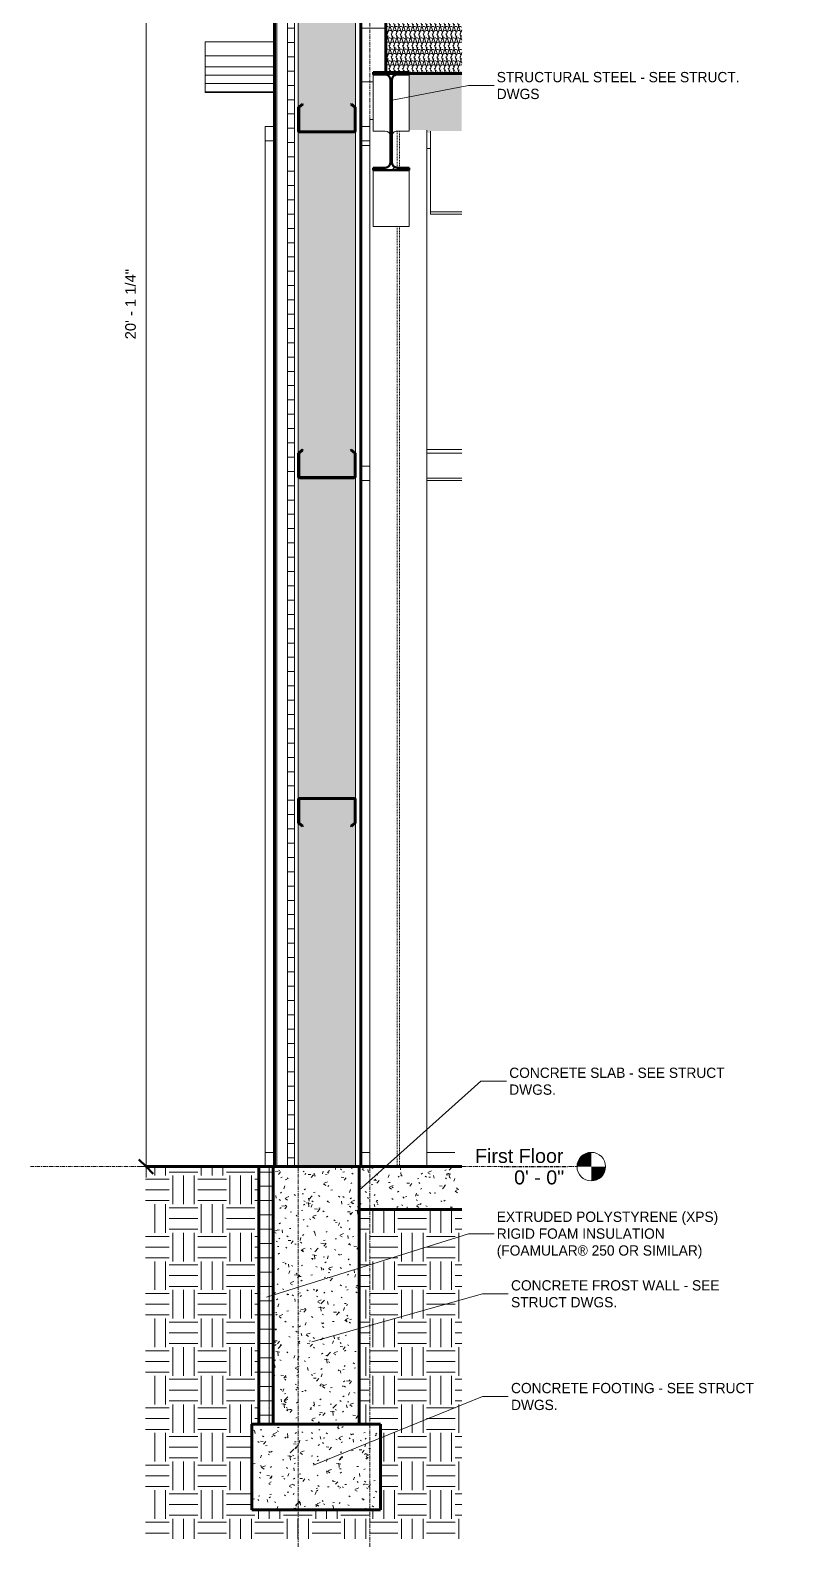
# Model space of a CAD drawing. Header units: inches. Extents: x -22111 to -21587, y -55 to 308.
# Drawn here: x -21692.8 to -21586.9, y -53.2 to 159 of the extents above; entities that cross this region are included whole.
import ezdxf

# ---------------------------------------------------------------- set-up
doc = ezdxf.new("R2010")
doc.units = ezdxf.units.IN
doc.header["$MEASUREMENT"] = 0
doc.linetypes.add('Grid Line 1_2_', pattern=[0.875, 0.5, -0.125, 0.125, -0.125])
doc.linetypes.add('Hidden 1_8_', pattern=[0.1875, 0.125, -0.0625])
for name, color, linetype, lineweight in [('A-ANNO-DIMS', 211, 'Continuous', 9), ('A-ANNO-DIMS-16', 211, 'Continuous', 9), ('A-ANNO-IDEN', 131, 'Continuous', 9), ('A-CLNG', 13, 'Continuous', 18), ('A-CLNG-PATT', 13, 'Continuous', 70), ('A-FLOR', 192, 'Continuous', 18), ('A-FLOR-LEVL', 51, 'Continuous', 9), ('A-FLOR-PATT', 8, 'Continuous', 70), ('A-GLAZ-CWMG', 51, 'Continuous', 9), ('A-ROOF', 132, 'Continuous', 18), ('A-ROOF-OTLN', 132, 'Continuous', 9), ('A-WALL', 113, 'Continuous', 18), ('A-WALL-PATT', 111, 'Continuous', 70), ('C-TOPO', 7, 'Continuous', 9), ('L-SITE-WALL', 31, 'Continuous', 18), ('S-BEAM', 12, 'Continuous', 9), ('S-COLS', 52, 'Continuous', 9), ('S-FNDN', 32, 'Continuous', 18), ('S-GRID', 1, 'Continuous', 9)]:
    doc.layers.add(name, color=color, linetype=linetype, lineweight=lineweight)
doc.styles.add('Arial', font='arial.ttf', dxfattribs={"height": 1.967066})
doc.styles.add('Arial_2', font='arial.ttf', dxfattribs={"height": 1.475299})
doc.styles.add('Century Gothic', font='GOTHIC.TTF', dxfattribs={"height": 1.437112})
doc.dimstyles.new('Linear_-_3_32__Arial', dxfattribs={"dimscale": 12, "dimtxt": 1.5, "dimasz": 0.166667, "dimexe": 0.125, "dimexo": 0.083333, "dimgap": 0.083333, "dimtad": 1, "dimdec": 4, "dimrnd": 0.0625, "dimzin": 1, "dimdsep": 46, "dimlunit": 4, "dimtxsty": 'Arial_2', "dimblk1": 'OBLIQUE', "dimblk2": 'OBLIQUE', "dimsah": 1, "dimcen": 0.09, "dimdle": 0.125, "dimazin": 0, "dimtfac": 1, "dimtdec": 4, "dimtix": 1, "dimtmove": 0, "dimatfit": 3, "dimfxl": 1, "dimtvp": 1, "dimtfill": 1, "dimfrac": 2, "dimtolj": 1, "dimtzin": 0, "dimarcsym": 2})
pattern_1 = [(50, (-30717.37, 67.247), (4.5907054, -0.4018678), [0.48, -5.28]), (355, (-30717.37, 67.247), (-0.887837, 4.8136977), [0.384, -4.224]), (100.451, (-30716.988, 67.214), (3.7019703, 4.4127226), [0.408, -4.487]), (46.184, (-30717.37, 68.527), (6.8306586, -1.059043), [0.72, -7.92]), (96.636, (-30716.801, 68.439), (5.981664, 6.2340145), [0.612, -6.731]), (351.184, (-30717.37, 68.527), (5.982082, 6.233824), [0.576, -6.336]), (21, (-30716.73, 68.207), (3.820292, -2.5770996), [0.48, -5.28]), (326, (-30716.73, 68.207), (1.557207, 4.640587), [0.384, -4.224]), (71.451, (-30716.412, 67.993), (5.3771466, 2.0647033), [0.408, -4.487]), (37.5, (-30717.37, 67.247), (0.07797216, 2.1307863), [0.211, -3.962, 0.211, -4.077, -4.24]), (37.5, (-30717.37, 67.247), (0.07797216, 2.1307863), [-8.461, 0.211, -4.029]), (7.5, (-30717.37, 67.247), (1.683907, 2.5243905), [0.211, -2.234, 0.211, -3.866, -1.616]), (7.5, (-30717.37, 67.247), (1.683907, 2.5243905), [-6.522, 0.211, -1.405]), (327.5, (-30718.797, 67.247), (3.4165268, -0.1442966), [0.211, -1.389, 0.211, -4.781, -6.624]), (327.5, (-30718.797, 67.247), (3.4165268, -0.1442966), [-6.592, 0.211, -6.413]), (317.5, (-30719.437, 67.247), (3.7324632, 0.6407147), [0.211, -1.869, 0.211, -3.104, -4.704]), (317.5, (-30719.437, 67.247), (3.7324632, 0.6407147), [-5.395, 0.211, -4.493])]
pattern_2 = [(45, (-30717.37, 67.247), (-1.5839192, 1.5839192), []), (45, (-30717.37, 69.647), (-1.5839192, 1.5839192), [])]
pattern_3 = [(161.57, (-30717.29, 67.327), (-0.6397287956, 0.0002609723), [0, -4.554, 0.506, 0]), (18.43, (-30717.45, 67.327), (-0.6397287956, -0.0002609723), [0, -4.554, 0.506, 0]), (108.43, (-30717.29, 67.327), (0.320200546, -1.599823931), [1.518, -3.542]), (71.57, (-30717.45, 67.327), (0.320200546, 1.599823931), [1.518, -3.542])]
pattern_4 = [(0, (-30717.37, 67.247), (0, 2), []), (90, (-30717.37, 67.247), (-2, 1e-16), [])]

# ---------------------------------------------------------------- blocks, each defined once
blk = doc.blocks.new('Struct_Xcel_Sports Complex_rvt-4-Wall Section - One Story - Resin Panel _ Parapet _2_')
at = {"layer": 'A-FLOR-PATT', "lineweight": 9}
h = blk.add_hatch(dxfattribs=at)
h.set_pattern_fill('FP_26', style=0, pattern_type=2)
h.set_pattern_definition(pattern_1)
h.paths.add_polyline_path([(-26258.52, -6), (-26258.52, 0), (-26272.89, 0), (-26272.89, -6)], flags=0)
at = {"layer": 'A-WALL-PATT', "lineweight": 9}
h = blk.add_hatch(dxfattribs=at)
h.set_pattern_fill('FP_26', style=0, pattern_type=2)
h.set_pattern_definition(pattern_1)
h.paths.add_polyline_path([(-26284.89, -36), (-26272.89, -36), (-26272.89, 0), (-26284.89, 0)], flags=0)
at = {"layer": 'S-FNDN', "lineweight": 9}
h = blk.add_hatch(dxfattribs=at)
h.set_pattern_fill('FP_26', color=256, style=0, pattern_type=2)
h.set_pattern_definition(pattern_1)
h.paths.add_polyline_path([(-26269.89, -48), (-26269.89, -36), (-26287.89, -36), (-26287.89, -48)], flags=0)
at = {"layer": 'A-FLOR', "color": 250, "lineweight": 70}
for p, q in [((-26272.89, 0), (-26272.89, -6)), ((-26258.52, 0), (-26272.89, 0)), ((-26272.89, -6), (-26258.52, -6))]:
    blk.add_line(p, q, dxfattribs=at)
at = {"layer": 'L-SITE-WALL', "color": 250, "lineweight": 70}
for p, q in [((-26272.89, 0), (-26284.89, 0)), ((-26284.89, 0), (-26284.89, -36)), ((-26272.89, -36), (-26272.89, 0)), ((-26284.89, -36), (-26272.89, -36))]:
    blk.add_line(p, q, dxfattribs=at)
at = {"layer": 'S-FNDN', "color": 250, "lineweight": 70}
for p, q in [((-26269.89, -36), (-26287.89, -36)), ((-26287.89, -36), (-26287.89, -48)), ((-26269.89, -48), (-26269.89, -36)), ((-26287.89, -48), (-26269.89, -48))]:
    blk.add_line(p, q, dxfattribs=at)
blk = doc.blocks.new('W-Wide Flange-Column - B2_D-1389335-Wall Section - One Story - Resin Panel _ Parapet _2_')
at = {"layer": 'S-COLS'}
for p, q in [((-26271.39, 146.5), (-26271.39, 0)), ((-26270.89, 146.5), (-26271.39, 146.5)), ((-26263.39, 144.99), (-26263.39, 0))]:
    blk.add_line(p, q, dxfattribs=at)
at = {"layer": 'S-COLS', "linetype": 'Hidden 1_8_'}
for p, q in [((-26267.55, 139.73), (-26267.55, 144.86)), ((-26267.23, 144.86), (-26267.23, 139.73)), ((-26267.55, 0), (-26267.55, 131.51)), ((-26267.23, 131.51), (-26267.23, 0))]:
    blk.add_line(p, q, dxfattribs=at)
blk = doc.blocks.new('W-Wide Flange - W14X22-1401465-Wall Section - One Story - Resin Panel _ Parapet _2_')
at = {"layer": 'S-BEAM'}
h = blk.add_hatch(dxfattribs=at)
h.set_pattern_fill('FP_21', color=256, style=0, pattern_type=2)
h.set_pattern_definition(pattern_2)
h.paths.add_polyline_path([(-26269.58, 139.4), (-26265.89, 139.4), (-26265.89, 139.73), (-26267.55, 139.73), (-26267.71, 139.75), (-26267.86, 139.81), (-26268, 139.89), (-26268.12, 140.01), (-26268.2, 140.15), (-26268.26, 140.3), (-26268.28, 140.46), (-26268.28, 152.05), (-26268.26, 152.21), (-26268.19, 152.38), (-26268.12, 152.5), (-26268, 152.62), (-26267.85, 152.71), (-26267.71, 152.76), (-26267.5, 152.77), (-26265.89, 152.77), (-26265.89, 153.11), (-26270.89, 153.11), (-26270.89, 152.77), (-26269.23, 152.77), (-26269.07, 152.76), (-26268.92, 152.7), (-26268.78, 152.62), (-26268.66, 152.5), (-26268.58, 152.36), (-26268.52, 152.21), (-26268.51, 152.05), (-26268.51, 140.46), (-26268.52, 140.3), (-26268.58, 140.15), (-26268.66, 140.01), (-26268.78, 139.89), (-26268.92, 139.81), (-26269.07, 139.75), (-26269.23, 139.73), (-26270.89, 139.73), (-26270.89, 139.4)], flags=0)
at = {"layer": 'S-BEAM', "lineweight": 50}
for p, q in [((-26265.89, 153.11), (-26270.89, 153.11)), ((-26270.89, 153.11), (-26270.89, 152.77)), ((-26270.89, 152.77), (-26269.23, 152.77)), ((-26267.55, 152.77), (-26265.89, 152.77)), ((-26265.89, 152.77), (-26265.89, 153.11)), ((-26268.51, 152.05), (-26268.51, 140.46)), ((-26268.28, 140.46), (-26268.28, 152.05)), ((-26269.23, 139.73), (-26270.89, 139.73)), ((-26270.89, 139.73), (-26270.89, 139.4)), ((-26270.89, 139.4), (-26265.89, 139.4)), ((-26265.89, 139.73), (-26267.55, 139.73)), ((-26265.89, 139.4), (-26265.89, 139.73))]:
    blk.add_line(p, q, dxfattribs=at)
at = {"layer": 'S-BEAM'}
for p, q in [((-26270.89, 144.86), (-26270.89, 152.77)), ((-26265.89, 144.86), (-26265.89, 152.77)), ((-26269.23, 144.86), (-26270.89, 144.86)), ((-26265.89, 144.86), (-26267.55, 144.86)), ((-26270.89, 131.51), (-26270.89, 139.4)), ((-26265.89, 131.51), (-26265.89, 139.4)), ((-26265.89, 131.51), (-26270.89, 131.51))]:
    blk.add_line(p, q, dxfattribs=at)
at = {"layer": 'S-BEAM', "lineweight": 50, "flags": 128}
for points in [[(-26269.23, 152.77), (-26269.07, 152.76), (-26268.92, 152.7), (-26268.78, 152.62), (-26268.66, 152.5), (-26268.58, 152.36), (-26268.52, 152.21), (-26268.51, 152.05)], [(-26268.28, 152.05), (-26268.26, 152.21), (-26268.2, 152.36), (-26268.12, 152.5), (-26268, 152.62), (-26267.86, 152.7), (-26267.71, 152.76), (-26267.55, 152.77)], [(-26268.51, 140.46), (-26268.52, 140.3), (-26268.58, 140.15), (-26268.66, 140.01), (-26268.78, 139.89), (-26268.92, 139.81), (-26269.07, 139.75), (-26269.23, 139.73)], [(-26267.55, 139.73), (-26267.71, 139.75), (-26267.86, 139.81), (-26268, 139.89), (-26268.12, 140.01), (-26268.2, 140.15), (-26268.26, 140.3), (-26268.28, 140.46)]]:
    blk.add_lwpolyline(points, dxfattribs=at)
at = {"layer": 'S-BEAM'}
for centre, major_axis, start_param, end_param in [((-26269.23, 144.13), (-0.728, 0), 3.141593, 4.712389), ((-26267.55, 144.13), (0.728, 0), 1.570796, 3.141593)]:
    blk.add_ellipse(centre, major_axis=major_axis, ratio=0.999133, start_param=start_param, end_param=end_param, dxfattribs=at)
blk = doc.blocks.new('Girt_C - 8_D-1409812-Wall Section - One Story - Resin Panel _ Parapet _2_')
at = {"layer": 'S-BEAM'}
h = blk.add_hatch(dxfattribs=at)
h.set_pattern_fill('FP_21', color=256, style=0, pattern_type=2)
h.set_pattern_definition(pattern_2)
h.paths.add_polyline_path([(-26280.81, 47.57), (-26280.74, 47.66), (-26281.28, 48.11), (-26281.28, 51.37), (-26281.26, 51.42), (-26281.2, 51.45), (-26273.58, 51.45), (-26273.52, 51.42), (-26273.5, 51.37), (-26273.5, 48.11), (-26274.04, 47.66), (-26273.96, 47.57), (-26273.39, 48.05), (-26273.39, 51.37), (-26273.45, 51.5), (-26273.58, 51.55), (-26281.2, 51.55), (-26281.34, 51.5), (-26281.39, 51.37), (-26281.39, 48.05)], flags=0)
at = {"layer": 'S-BEAM', "lineweight": 50}
for p, q in [((-26281.39, 51.37), (-26281.39, 48.05)), ((-26281.28, 48.11), (-26281.28, 51.37)), ((-26273.58, 51.55), (-26281.2, 51.55)), ((-26281.2, 51.45), (-26273.58, 51.45)), ((-26273.5, 51.37), (-26273.5, 48.11)), ((-26273.39, 48.05), (-26273.39, 51.37)), ((-26281.39, 48.05), (-26280.81, 47.57)), ((-26280.74, 47.66), (-26281.28, 48.11)), ((-26280.81, 47.57), (-26280.74, 47.66)), ((-26273.5, 48.11), (-26274.04, 47.66)), ((-26274.04, 47.66), (-26273.96, 47.57)), ((-26273.96, 47.57), (-26273.39, 48.05))]:
    blk.add_line(p, q, dxfattribs=at)
for centre, radius, start, end in [((-26281.2, 51.37), 0.188, 90, 180), ((-26281.2, 51.37), 0.0782, 90, 176.9576), ((-26273.58, 51.37), 0.188, 0, 90), ((-26273.58, 51.37), 0.0782, 2.1227, 90)]:
    blk.add_arc(centre, radius, start, end, dxfattribs=at)
blk = doc.blocks.new('Girt_C - 8_D-1405484-Wall Section - One Story - Resin Panel _ Parapet _2_')
at = {"layer": 'S-BEAM'}
h = blk.add_hatch(dxfattribs=at)
h.set_pattern_fill('FP_21', color=256, style=0, pattern_type=2)
h.set_pattern_definition(pattern_2)
h.paths.add_polyline_path([(-26281.2, 96.32), (-26273.58, 96.32), (-26273.45, 96.38), (-26273.39, 96.51), (-26273.39, 99.82), (-26273.97, 100.3), (-26274.04, 100.22), (-26273.5, 99.77), (-26273.5, 96.5), (-26273.52, 96.45), (-26273.58, 96.43), (-26281.2, 96.43), (-26281.26, 96.45), (-26281.28, 96.5), (-26281.28, 99.77), (-26280.75, 100.22), (-26280.82, 100.3), (-26281.39, 99.82), (-26281.39, 96.51), (-26281.34, 96.38)], flags=0)
at = {"layer": 'S-BEAM', "lineweight": 50}
for p, q in [((-26280.82, 100.3), (-26281.39, 99.82)), ((-26281.39, 99.82), (-26281.39, 96.51)), ((-26281.28, 99.77), (-26280.75, 100.22)), ((-26281.28, 96.5), (-26281.28, 99.77)), ((-26280.75, 100.22), (-26280.82, 100.3)), ((-26273.97, 100.3), (-26274.04, 100.22)), ((-26274.04, 100.22), (-26273.5, 99.77)), ((-26273.39, 99.82), (-26273.97, 100.3)), ((-26273.5, 99.77), (-26273.5, 96.5)), ((-26273.39, 96.51), (-26273.39, 99.82)), ((-26273.58, 96.43), (-26281.2, 96.43)), ((-26281.2, 96.32), (-26273.58, 96.32))]:
    blk.add_line(p, q, dxfattribs=at)
for centre, radius, start, end in [((-26281.2, 96.51), 0.188, 180, 270), ((-26281.2, 96.51), 0.0782, 182.1227, 270), ((-26273.58, 96.51), 0.188, 270, 0), ((-26273.58, 96.51), 0.0782, 270, 356.9576)]:
    blk.add_arc(centre, radius, start, end, dxfattribs=at)
blk = doc.blocks.new('Girt_C - 8_D-1472944-Wall Section - One Story - Resin Panel _ Parapet _2_')
at = {"layer": 'S-BEAM'}
for p, q in [((-26258.52, 100.3), (-26263.39, 100.3)), ((-26258.52, 99.82), (-26263.39, 99.82)), ((-26263.39, 96.32), (-26258.52, 96.32))]:
    blk.add_line(p, q, dxfattribs=at)
blk = doc.blocks.new('Rectangular Mullion - Exterior 2_ x 4_5_-1274970-Wall Section - One Story - Resin Panel _ Parapet _2_')
at = {"layer": 'A-GLAZ-CWMG'}
for p, q in [((-26271.39, 145.5), (-26272.64, 145.5)), ((-26271.39, 143.5), (-26272.64, 143.5))]:
    blk.add_line(p, q, dxfattribs=at)
blk = doc.blocks.new('Rectangular Mullion - Exterior 2_ x 4_5_-1135280-Wall Section - One Story - Resin Panel _ Parapet _2_')
at = {"layer": 'A-GLAZ-CWMG'}
blk.add_line((-26263.39, 2), (-26258.52, 2), dxfattribs=at)
blk = doc.blocks.new('Rectangular Mullion - Exterior 2_ x 4_5_-1135281-Wall Section - One Story - Resin Panel _ Parapet _2_')
at = {"layer": 'A-GLAZ-CWMG'}
blk.add_line((-26258.52, 96), (-26263.39, 96), dxfattribs=at)
blk = doc.blocks.new('Rectangular Mullion - Exterior 2_ x 4_5_-1274971-Wall Section - One Story - Resin Panel _ Parapet _2_')
at = {"layer": 'A-GLAZ-CWMG'}
blk.add_line((-26272.64, 2), (-26271.39, 2), dxfattribs=at)
blk = doc.blocks.new('Rectangular Mullion - Exterior 2_ x 4_5_-1274972-Wall Section - One Story - Resin Panel _ Parapet _2_')
at = {"layer": 'A-GLAZ-CWMG'}
for p, q in [((-26271.39, 98), (-26272.64, 98)), ((-26271.39, 96), (-26272.64, 96))]:
    blk.add_line(p, q, dxfattribs=at)
blk = doc.blocks.new('Rectangular Mullion - Exterior 2_ x 4_5_-1135294-Wall Section - One Story - Resin Panel _ Parapet _2_')
at = {"layer": 'A-GLAZ-CWMG'}
for p, q in [((-26284.7, 2), (-26286.02, 2)), ((-26286.02, 2), (-26286.02, 0))]:
    blk.add_line(p, q, dxfattribs=at)
blk = doc.blocks.new('Rectangular Mullion - Exterior 2_ x 4_5_-1142341-Wall Section - One Story - Resin Panel _ Parapet _2_')
at = {"layer": 'A-GLAZ-CWMG'}
for p, q in [((-26286.02, 143.5), (-26284.7, 143.5)), ((-26286.02, 97), (-26286.02, 143.5))]:
    blk.add_line(p, q, dxfattribs=at)
blk = doc.blocks.new('Rectangular Mullion - Exterior 2_ x 4_5_-1142342-Wall Section - One Story - Resin Panel _ Parapet _2_')
at = {"layer": 'A-GLAZ-CWMG'}
for p, q in [((-26286.02, 2), (-26286.02, 97)), ((-26284.7, 2), (-26286.02, 2))]:
    blk.add_line(p, q, dxfattribs=at)
blk = doc.blocks.new('Rectangular Mullion - Exterior 2_ x 4_5_-1135297-Wall Section - One Story - Resin Panel _ Parapet _2_')
at = {"layer": 'A-GLAZ-CWMG'}
for p, q in [((-26284.7, 145.5), (-26286.02, 145.5)), ((-26286.02, 145.5), (-26286.02, 143.5)), ((-26286.02, 143.5), (-26284.7, 143.5))]:
    blk.add_line(p, q, dxfattribs=at)
blk = doc.blocks.new('W-Wide Flange - W12X19-1472862-Wall Section - One Story - Resin Panel _ Parapet _2_')
at = {"layer": 'S-BEAM'}
for p, q in [((-26262.89, 144.55), (-26262.89, 144.86)), ((-26262.89, 134.1), (-26262.89, 144.55)), ((-26262.89, 133.58), (-26262.89, 134.1)), ((-26262.89, 133.23), (-26262.89, 133.58)), ((-26262.89, 133.58), (-26258.52, 133.58)), ((-26262.89, 133.23), (-26258.52, 133.23))]:
    blk.add_line(p, q, dxfattribs=at)
blk = doc.blocks.new('Girt_C - 8_D-1411125-Wall Section - One Story - Resin Panel _ Parapet _2_')
at = {"layer": 'S-BEAM'}
h = blk.add_hatch(dxfattribs=at)
h.set_pattern_fill('FP_21', color=256, style=0, pattern_type=2)
h.set_pattern_definition(pattern_2)
h.paths.add_polyline_path([(-26273.58, 144.69), (-26273.45, 144.74), (-26273.39, 144.88), (-26273.39, 148.19), (-26273.96, 148.67), (-26274.04, 148.59), (-26273.5, 148.14), (-26273.5, 144.87), (-26273.52, 144.82), (-26273.58, 144.8), (-26281.2, 144.8), (-26281.26, 144.82), (-26281.28, 144.87), (-26281.28, 148.14), (-26280.74, 148.59), (-26280.81, 148.67), (-26281.39, 148.19), (-26281.39, 144.88), (-26281.34, 144.74), (-26281.2, 144.69), (-26275.1, 144.69)], flags=0)
at = {"layer": 'S-BEAM', "lineweight": 50}
for p, q in [((-26280.81, 148.67), (-26281.39, 148.19)), ((-26281.28, 148.14), (-26280.74, 148.59)), ((-26280.74, 148.59), (-26280.81, 148.67)), ((-26273.96, 148.67), (-26274.04, 148.59)), ((-26274.04, 148.59), (-26273.5, 148.14)), ((-26273.39, 148.19), (-26273.96, 148.67)), ((-26281.39, 148.19), (-26281.39, 144.88)), ((-26281.28, 144.87), (-26281.28, 148.14)), ((-26273.5, 148.14), (-26273.5, 144.87)), ((-26273.39, 144.88), (-26273.39, 148.19)), ((-26273.58, 144.8), (-26281.2, 144.8)), ((-26281.2, 144.69), (-26273.58, 144.69))]:
    blk.add_line(p, q, dxfattribs=at)
for centre, radius, start, end in [((-26281.2, 144.88), 0.187, 180, 270), ((-26281.2, 144.88), 0.0782, 183.0424, 270), ((-26273.58, 144.88), 0.188, 270, 0), ((-26273.58, 144.88), 0.0782, 270, 357.8773)]:
    blk.add_arc(centre, radius, start, end, dxfattribs=at)
blk = doc.blocks.new('Dimension Lumber - 5_5 x 7_5 Glulam-1403167-Wall Section - One Story - Resin Panel _ Parapet _2_')
at = {"layer": 'S-BEAM'}
for p, q in [((-26269.14, 159.26), (-26272.64, 159.26)), ((-26272.64, 151.77), (-26270.89, 151.77)), ((-26271.39, 142.86), (-26272.64, 142.86))]:
    blk.add_line(p, q, dxfattribs=at)
blk = doc.blocks.new('Girt_C - 8_D-1472945-Wall Section - One Story - Resin Panel _ Parapet _2_')
at = {"layer": 'S-BEAM'}
blk.add_line((-26263.39, 142.44), (-26262.89, 142.44), dxfattribs=at)
blk = doc.blocks.new('HSS-Hollow Structural Section - HSS1-1_2X1-1_2X1_8 - Obsolete-1395972-Wall Section - One Story - Resin Panel _ Parapet _2_')
at = {"layer": 'S-BEAM'}
for p, q in [((-26294.39, 151.82), (-26294.39, 152.7)), ((-26294.39, 151.57), (-26294.39, 151.82)), ((-26294.39, 151.53), (-26294.39, 151.57)), ((-26294.39, 151.53), (-26284.7, 151.53))]:
    blk.add_line(p, q, dxfattribs=at)
blk = doc.blocks.new('HSS-Hollow Structural Section - HSS1-1_2X1-1_2X1_8 - Obsolete-V10-Wall Section - One Story - Resin Panel _ Parapet _2_')
at = {"layer": 'S-BEAM'}
for p, q in [((-26284.7, 155.4), (-26294.39, 155.4)), ((-26294.39, 155.18), (-26294.39, 155.4)), ((-26294.39, 154.15), (-26294.39, 155.18)), ((-26294.39, 153.91), (-26294.39, 154.15)), ((-26294.39, 153.86), (-26294.39, 153.91)), ((-26294.39, 153.86), (-26284.7, 153.86))]:
    blk.add_line(p, q, dxfattribs=at)
blk = doc.blocks.new('HSS-Hollow Structural Section - HSS1-1_2X1-1_2X1_8 - Obsolete-1395973-Wall Section - One Story - Resin Panel _ Parapet _2_')
at = {"layer": 'S-BEAM'}
for p, q in [((-26294.39, 150.65), (-26294.39, 151.53)), ((-26294.39, 150.41), (-26294.39, 150.65)), ((-26294.39, 150.37), (-26294.39, 150.41)), ((-26294.39, 150.37), (-26284.7, 150.37))]:
    blk.add_line(p, q, dxfattribs=at)
blk = doc.blocks.new('Level - Level Head - Circle-15001-Wall Section - One Story - Resin Panel _ Parapet _2_')
at = {"layer": 'A-FLOR-LEVL'}
h = blk.add_hatch(color=256, dxfattribs=at)
edge = h.paths.add_edge_path(flags=0)
edge.add_line((-26240.41, 0), (-26242.41, 0))
edge.add_arc((-26240.41, 0), 2, 90, 180, ccw=False)
edge.add_line((-26240.41, 2), (-26240.41, 0))
h = blk.add_hatch(color=256, dxfattribs=at)
edge = h.paths.add_edge_path(flags=0)
edge.add_line((-26240.41, -2), (-26240.41, 0))
edge.add_line((-26240.41, 0), (-26238.41, 0))
edge.add_arc((-26240.41, 0), 2, 270, 360, ccw=False)
blk.add_circle((-26240.41, 0), 2, dxfattribs=at)
blk = doc.blocks.new('DIMBLOCK3-Wall Section - One Story - Resin Panel _ Parapet _2_')
at = {"layer": 'A-ANNO-DIMS-16', "lineweight": 50}
for p, q in [((-21676.59, 241.24), (-21677.59, 242.24)), ((-21676.59, 241.24), (-21675.59, 240.24)), ((-21676.59, 0), (-21677.59, 1)), ((-21676.59, 0), (-21675.59, -1))]:
    blk.add_line(p, q, dxfattribs=at)
at = {"layer": 'A-ANNO-DIMS-16'}
for p, q in [((-21676.59, -1.5), (-21676.59, 242.74)), ((-21654.31, 241.24), (-21678.09, 241.24)), ((-21676.59, 241.24), (-21654.31, 241.24)), ((-21676.59, 0), (-21677.65, 0)), ((-21677.01, 0), (-21675.09, 0))]:
    blk.add_line(p, q, dxfattribs=at)
at = {"layer": 'A-ANNO-DIMS-16', "color": 0, "insert": (-21679.51, 115.73), "char_height": 1.4753, "width": 11.7415, "attachment_point": 1, "rotation": 90, "line_spacing_factor": 0.938532, "style": 'Arial_2', "bg_fill": 3, "box_fill_scale": 1.25, "bg_fill_color": 0, "bg_fill_transparency": 0}
blk.add_mtext('20\' - 1 1/4"', dxfattribs=at)
blk = doc.blocks.new('_Oblique')
at = {"color": 0, "linetype": 'ByBlock', "lineweight": -2}
blk.add_line((-0.5, -0.5), (0.5, 0.5), dxfattribs=at)

msp = doc.modelspace()

# ---------------------------------------------------------------- hatches: boundary and pattern name
at = {"layer": 'A-CLNG-PATT', "lineweight": 9}
h = msp.add_hatch(dxfattribs=at)
h.set_pattern_fill('FP_25', color=256, style=0, pattern_type=2)
h.set_pattern_definition(pattern_3)
h.paths.add_polyline_path([(-21637.97265, 152.92201), (-21632.44515, 152.92201), (-21632.44515, 164.05666), (-21643.06396, 164.05666), (-21643.06396, 152.92201), (-21639.35453, 152.92201)], flags=0)
at = {"layer": 'A-CLNG-PATT', "lineweight": 5}
msp.add_hatch(color=256, dxfattribs=at).paths.add_polyline_path([(-21637.31396, 144.64399), (-21636.81396, 144.64399), (-21636.81396, 144.86165), (-21632.44515, 144.86165), (-21632.44515, 152.92201), (-21639.81396, 152.92201), (-21639.81396, 144.98774), (-21637.31396, 144.98774), (-21637.31396, 144.66206)], flags=0)
at = {"layer": 'A-WALL-PATT', "lineweight": 9}
h = msp.add_hatch(dxfattribs=at)
h.set_pattern_fill('FP_24', color=256, style=0, pattern_type=2)
h.set_pattern_definition(pattern_4)
h.paths.add_polyline_path([(-21655.81396, 0), (-21655.81396, 164.11916), (-21656.81396, 164.11916), (-21656.81396, 0)], flags=0)
h = msp.add_hatch(dxfattribs=at)
h.set_pattern_fill('FP_25', color=256, style=0, pattern_type=2)
h.set_pattern_definition(pattern_3)
h.paths.add_polyline_path([(-21647.31396, 0), (-21647.31396, 164.11916), (-21655.31396, 164.11916), (-21655.31396, 0)], flags=0)
h = msp.add_hatch(dxfattribs=at)
h.set_pattern_fill('FP_24', color=256, style=0, pattern_type=2)
h.set_pattern_definition(pattern_4)
h.paths.add_polyline_path([(-21658.81396, -36), (-21658.81396, 0), (-21660.81396, 0), (-21660.81396, -36)], flags=0)
at = {"layer": 'C-TOPO'}
h = msp.add_hatch(dxfattribs=at)
h.set_pattern_fill('FP_22', color=256, style=0, pattern_type=2)
h.set_pattern_definition([(0, (-30717.37, 67.247), (4, 4), [4, -4]), (0, (-30717.37, 68.747), (4, 4), [4, -4]), (0, (-30717.37, 70.247), (4, 4), [4, -4]), (90, (-30716.87, 70.747), (-4, 4), [4, -4]), (90, (-30715.37, 70.747), (-4, 4), [4, -4]), (90, (-30713.87, 70.747), (-4, 4), [4, -4])])
h.paths.add_polyline_path([(-21676.66515, -52.08197), (-21632.44515, -52.08197), (-21632.44515, -6), (-21646.81396, -6), (-21646.81396, -36), (-21643.81396, -36), (-21643.81396, -48), (-21661.81396, -48), (-21661.81396, -36), (-21660.81396, -36), (-21660.81396, 0), (-21676.66515, 0), (-21676.66515, -30.00794)], flags=0)

# ---------------------------------------------------------------- linework, layer by layer
at = {"layer": 'A-ANNO-IDEN', "color": 153}
for p, q in [((-21642.41742, 149.14609), (-21631.52718, 151.21641)), ((-21631.52718, 151.21641), (-21627.55708, 151.21641)), ((-21629.77718, 11.93568), (-21625.80708, 11.93568)), ((-21659.73058, -18.27943), (-21631.52718, -9.42019)), ((-21631.52718, -9.42019), (-21627.55708, -9.42019)), ((-21653.42068, -24.50483), (-21629.52718, -17.80055)), ((-21629.52718, -17.80055), (-21625.55708, -17.80055)), ((-21653.18124, -41.74443), (-21629.52718, -32.16688)), ((-21629.52718, -32.16688), (-21625.55708, -32.16688))]:
    msp.add_line(p, q, dxfattribs=at)
at = {"layer": 'A-CLNG', "lineweight": 70}
for p, q in [((-21643.06396, 164.05666), (-21643.06396, 152.92201)), ((-21643.06396, 152.92201), (-21632.44515, 152.92201))]:
    msp.add_line(p, q, dxfattribs=at)
at = {"layer": 'A-ROOF'}
for p, q in [((-21668.31396, 157.34809), (-21658.62646, 157.34809)), ((-21668.31396, 155.40437), (-21668.31396, 157.34809))]:
    msp.add_line(p, q, dxfattribs=at)
at = {"layer": 'A-ROOF-OTLN'}
for q in [(-21668.31396, 150.36538), (-21658.62646, 150.24652)]:
    msp.add_line((-21668.31396, 150.24652), q, dxfattribs=at)
at = {"layer": 'A-WALL'}
for p, q in [((-21658.31396, 243.36863), (-21658.31396, 0)), ((-21656.81396, 241.75), (-21656.81396, 0)), ((-21655.81396, 241.75), (-21655.81396, 0)), ((-21655.31396, 241.75), (-21655.31396, 0)), ((-21647.31396, 164.11916), (-21647.31396, 0))]:
    msp.add_line(p, q, dxfattribs=at)
at = {"layer": 'A-WALL', "lineweight": 70}
for p, q in [((-21658.62646, 241.75), (-21658.62646, 0)), ((-21646.56396, 0), (-21646.56396, 164.11916)), ((-21658.62646, 0), (-21646.56396, 0))]:
    msp.add_line(p, q, dxfattribs=at)
at = {"layer": 'C-TOPO', "lineweight": 90}
msp.add_line((-21676.66515, 0), (-21660.81396, 0), dxfattribs=at)
at = {"layer": 'C-TOPO'}
msp.add_line((-21660.81396, 0), (-21676.66515, 0), dxfattribs=at)
at = {"layer": 'L-SITE-WALL', "lineweight": 70}
for p, q in [((-21658.81396, 0), (-21660.81396, 0)), ((-21660.81396, 0), (-21660.81396, -36)), ((-21658.81396, -36), (-21658.81396, 0)), ((-21660.81396, -36), (-21658.81396, -36))]:
    msp.add_line(p, q, dxfattribs=at)
at = {"layer": 'S-GRID', "linetype": 'Grid Line 1_2_'}
for p, q in [((-21655.31396, -53.15922), (-21655.31396, 278.51824)), ((-21645.31396, -53.15922), (-21645.31396, 278.51824)), ((-21655.31396, -53.15922), (-21655.31396, 265.98299)), ((-21645.31396, -53.15922), (-21645.31396, 265.98299))]:
    msp.add_line(p, q, dxfattribs=at)

# ---------------------------------------------------------------- block references
at = {"layer": 'A-FLOR-LEVL'}
msp.add_blockref('Level - Level Head - Circle-15001-Wall Section - One Story - Resin Panel _ Parapet _2_', (4626.07627, 0), dxfattribs=at)
at = {"layer": 'A-GLAZ-CWMG'}
for name in ['Rectangular Mullion - Exterior 2_ x 4_5_-1135297-Wall Section - One Story - Resin Panel _ Parapet _2_', 'Rectangular Mullion - Exterior 2_ x 4_5_-1274970-Wall Section - One Story - Resin Panel _ Parapet _2_', 'Rectangular Mullion - Exterior 2_ x 4_5_-1142341-Wall Section - One Story - Resin Panel _ Parapet _2_', 'Rectangular Mullion - Exterior 2_ x 4_5_-1274972-Wall Section - One Story - Resin Panel _ Parapet _2_', 'Rectangular Mullion - Exterior 2_ x 4_5_-1142342-Wall Section - One Story - Resin Panel _ Parapet _2_', 'Rectangular Mullion - Exterior 2_ x 4_5_-1135281-Wall Section - One Story - Resin Panel _ Parapet _2_', 'Rectangular Mullion - Exterior 2_ x 4_5_-1135294-Wall Section - One Story - Resin Panel _ Parapet _2_', 'Rectangular Mullion - Exterior 2_ x 4_5_-1274971-Wall Section - One Story - Resin Panel _ Parapet _2_', 'Rectangular Mullion - Exterior 2_ x 4_5_-1135280-Wall Section - One Story - Resin Panel _ Parapet _2_']:
    msp.add_blockref(name, (4626.07627, 0), dxfattribs=at)
at = {"layer": 'S-BEAM'}
for name, p in [('Dimension Lumber - 5_5 x 7_5 Glulam-1403167-Wall Section - One Story - Resin Panel _ Parapet _2_', (4626.07627, 0)), ('HSS-Hollow Structural Section - HSS1-1_2X1-1_2X1_8 - Obsolete-V10-Wall Section - One Story - Resin Panel _ Parapet _2_', (4626.07627, 0)), ('HSS-Hollow Structural Section - HSS1-1_2X1-1_2X1_8 - Obsolete-1395972-Wall Section - One Story - Resin Panel _ Parapet _2_', (4626.07627, 1.16566)), ('W-Wide Flange - W14X22-1401465-Wall Section - One Story - Resin Panel _ Parapet _2_', (4626.07627, 0)), ('HSS-Hollow Structural Section - HSS1-1_2X1-1_2X1_8 - Obsolete-1395972-Wall Section - One Story - Resin Panel _ Parapet _2_', (4626.07627, 0)), ('HSS-Hollow Structural Section - HSS1-1_2X1-1_2X1_8 - Obsolete-1395973-Wall Section - One Story - Resin Panel _ Parapet _2_', (4626.07627, 0)), ('Girt_C - 8_D-1411125-Wall Section - One Story - Resin Panel _ Parapet _2_', (4626.07627, 0)), ('W-Wide Flange - W12X19-1472862-Wall Section - One Story - Resin Panel _ Parapet _2_', (4626.07627, 0)), ('Girt_C - 8_D-1472945-Wall Section - One Story - Resin Panel _ Parapet _2_', (4626.07627, 0)), ('Girt_C - 8_D-1405484-Wall Section - One Story - Resin Panel _ Parapet _2_', (4626.07627, 0)), ('Girt_C - 8_D-1472944-Wall Section - One Story - Resin Panel _ Parapet _2_', (4626.07627, 0)), ('Girt_C - 8_D-1409812-Wall Section - One Story - Resin Panel _ Parapet _2_', (4626.07627, 0))]:
    msp.add_blockref(name, p, dxfattribs=at)
at = {"layer": 'S-COLS'}
msp.add_blockref('W-Wide Flange-Column - B2_D-1389335-Wall Section - One Story - Resin Panel _ Parapet _2_', (4626.07627, 0), dxfattribs=at)

# ---------------------------------------------------------------- next in the draw order: texts
at = {"layer": 'A-ANNO-IDEN', "char_height": 1.4371118, "attachment_point": 1, "line_spacing_factor": 0.984117, "style": 'Century Gothic', "bg_fill": 3, "box_fill_scale": 1.25, "bg_fill_color": 0, "bg_fill_transparency": 0}
for s, insert, width in [('STRUCTURAL STEEL - SEE STRUCT.\\PDWGS', (-21627.55708, 153.12972), 35.406), ('CONCRETE SLAB - SEE STRUCT\\PDWGS.', (-21625.80708, 13.84898), 33.084), ('EXTRUDED POLYSTYRENE (XPS)\\PRIGID FOAM INSULATION\\P(FOAMULAR® 250 OR SIMILAR)', (-21627.55708, -6.2926), 34.614), ('CONCRETE FROST WALL - SEE\\PSTRUCT DWGS.', (-21625.55708, -15.88725), 32.652), ('CONCRETE FOOTING - SEE STRUCT\\PDWGS.', (-21625.55708, -30.25357), 38.322)]:
    msp.add_mtext(s, dxfattribs=dict(at, insert=insert, width=width))
at = {"layer": 'A-FLOR-LEVL', "insert": (-21618.22639, 2.48644), "char_height": 1.9670659, "width": 14.688, "attachment_point": 3, "line_spacing_factor": 0.938532, "style": 'Arial', "bg_fill": 3, "box_fill_scale": 1.25, "bg_fill_color": 0, "bg_fill_transparency": 0}
msp.add_mtext('First Floor', dxfattribs=at)

# ---------------------------------------------------------------- next in the draw order: linework, layer by layer
at = {"layer": 'A-ANNO-IDEN', "color": 153}
msp.add_line((-21646.77777, -3.29532), (-21629.77718, 11.93568), dxfattribs=at)

# ---------------------------------------------------------------- next in the draw order: texts
at = {"layer": 'A-FLOR-LEVL', "insert": (-21618.12839, -0.51877), "char_height": 1.967066, "width": 8.328, "attachment_point": 3, "line_spacing_factor": 0.938532, "style": 'Arial', "bg_fill": 3, "box_fill_scale": 1.25, "bg_fill_color": 0, "bg_fill_transparency": 0}
msp.add_mtext('0\' - 0"', dxfattribs=at)

# ---------------------------------------------------------------- next in the draw order: linework, layer by layer
at = {"layer": 'A-FLOR-LEVL', "linetype": 'Grid Line 1_2_'}
msp.add_line((-21692.77647, 0), (-21616.33469, 0), dxfattribs=at)

# ---------------------------------------------------------------- next in the draw order: dimensions: what is measured, and where the dimension line sits
at = {"layer": 'A-ANNO-DIMS'}
dim = msp.add_linear_dim(base=(-21676.59266, 241.24219), p1=(-21678.00688, 0), p2=(-21653.31396, 241.24219), angle=90, dimstyle='Linear_-_3_32__Arial', override={"dimpost": '<>', "dimfxl": 242.502646}, dxfattribs=at)
dim.commit()
dim.dimension.update_dxf_attribs({"geometry": 'DIMBLOCK3-Wall Section - One Story - Resin Panel _ Parapet _2_', "text_midpoint": (-21678.35547, 120.62109)})

# ---------------------------------------------------------------- next in the draw order: block references
at = {"color": 50, "lineweight": 5}
msp.add_blockref('Struct_Xcel_Sports Complex_rvt-4-Wall Section - One Story - Resin Panel _ Parapet _2_', (4626.07627, 0), dxfattribs=at)

doc.saveas('drawing.dxf')
